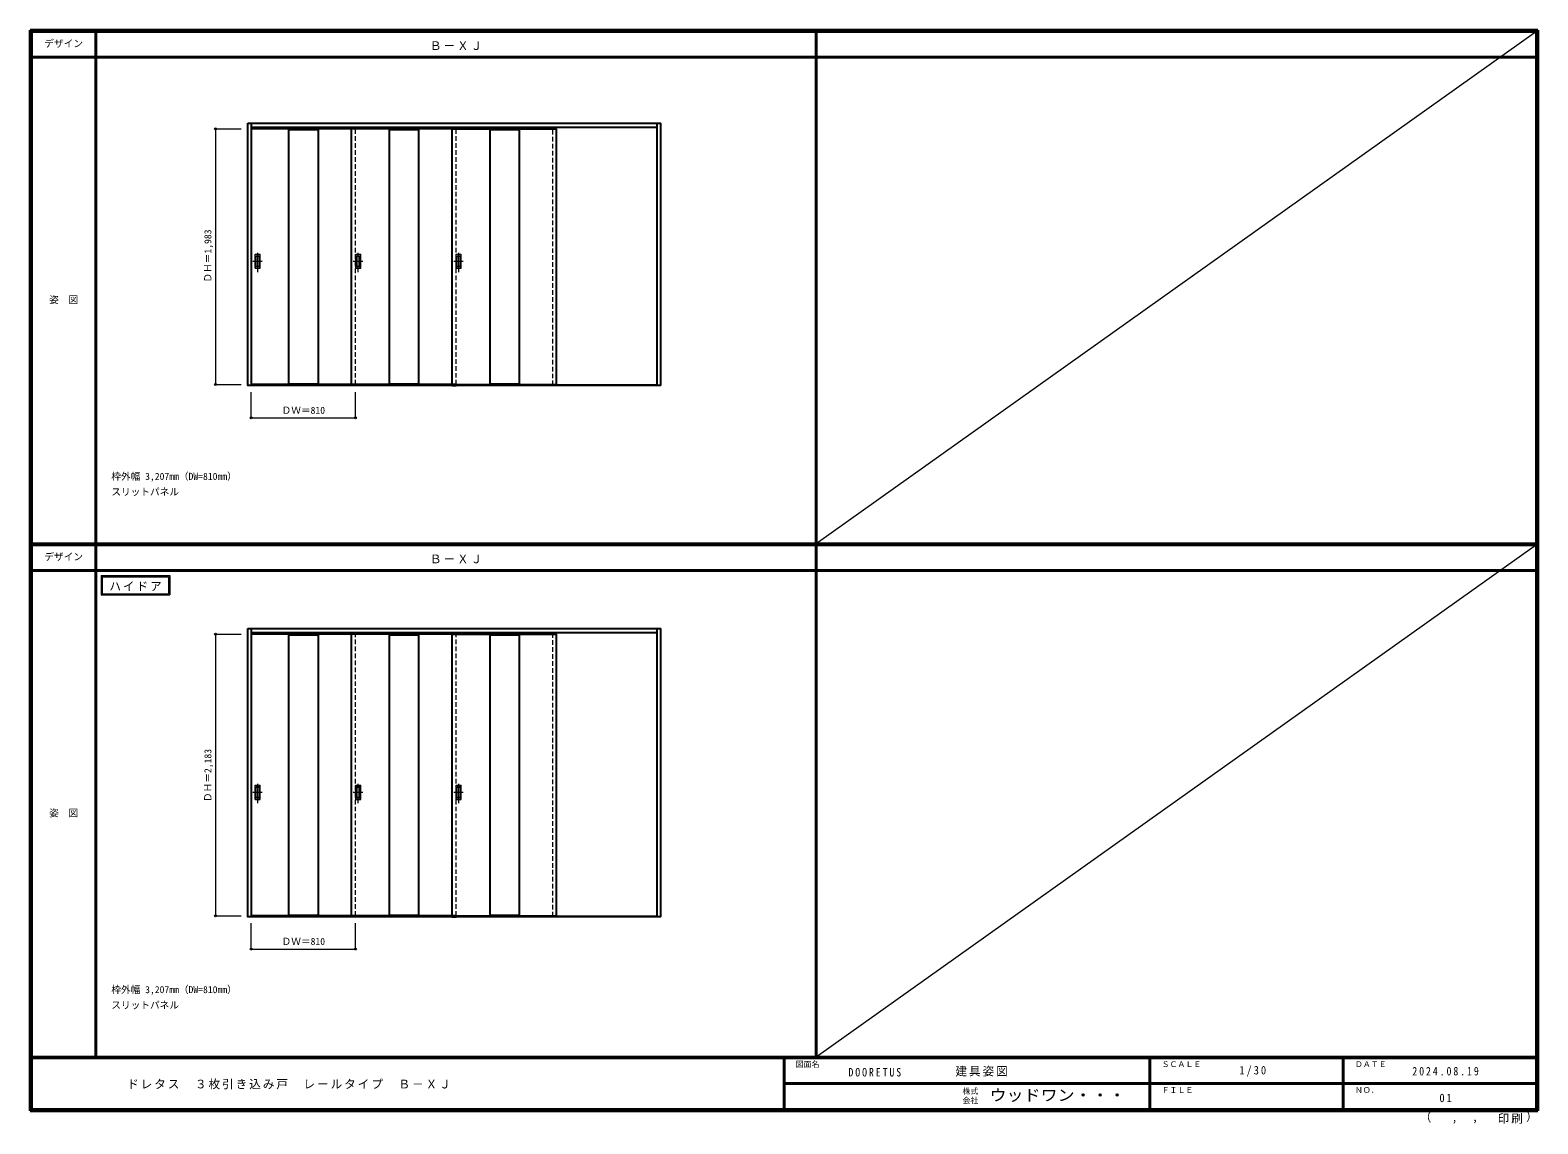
# Model space of a CAD drawing. Units: millimetres, scale not verified. Extents: x -6000 to 5700, y -4307 to 4175.
import ezdxf
from ezdxf.enums import TextEntityAlignment as Align

# ---------------------------------------------------------------- set-up
doc = ezdxf.new("R2010")
doc.units = ezdxf.units.MM
doc.header["$LTSCALE"] = 30
doc.header["$PDMODE"] = 32
doc.header["$PDSIZE"] = 15
doc.linetypes.add('CHAIN1', pattern=[8, 5, -1, 1, -1])
doc.linetypes.add('DASHED1', pattern=[1.8, 1.2, -0.6])
for name, color, linetype, lineweight in [('0-2_扉', 3, 'Continuous', 25), ('0-4_枠', 3, 'Continuous', 25), ('0-6_引手', 7, 'Continuous', 18), ('0-A_文字', 7, 'Continuous', 18), ('0-B_寸法', 4, 'Continuous', 9), ('F-1_枠', 6, 'Continuous', 40), ('F-A_文字', 7, 'Continuous', 18)]:
    doc.layers.add(name, color=color, linetype=linetype, lineweight=lineweight)
doc.styles.add('ＭＳ ゴシック', font='')
doc.styles.get('ＭＳ ゴシック').set_extended_font_data('MS Gothic')

msp = doc.modelspace()

# ---------------------------------------------------------------- linework, layer by layer
at = {"layer": '0-2_扉', "color": 4, "linetype": 'DASHED1', "lineweight": 9}
for p, q in [((-4285, 1426), (-4285, 3409)), ((-4282, 3409), (-4285, 3409)), ((-3475, 1426), (-3475, 3409)), ((-2695, 1426), (-2695, 3409)), ((-1945, 1421), (-1945, 3423)), ((-1915, 1421), (-1915, 3423)), ((-4282, 1426), (-4285, 1426)), ((-4285, -2693.25), (-4285, -510.25)), ((-4282, -510.25), (-4285, -510.25)), ((-3475, -2693.25), (-3475, -510.25)), ((-2695, -2693.25), (-2695, -510.25)), ((-1945, -2698.25), (-1945, -496.25)), ((-1915, -2698.25), (-1915, -496.25)), ((-4282, -2693.25), (-4285, -2693.25))]:
    msp.add_line(p, q, dxfattribs=at)
at = {"layer": '0-2_扉'}
for p, q in [((-3505, 3409), (-4282, 3409)), ((-3994, 3409), (-3994, 1426)), ((-3766, 3409), (-3766, 1426)), ((-3505, 1426), (-3505, 3409)), ((-2695, 3409), (-3505, 3409)), ((-3214, 3409), (-3214, 1426)), ((-2986, 3409), (-2986, 1426)), ((-2725, 1426), (-2725, 3409)), ((-2725, 3409), (-1915, 3409)), ((-2434, 3409), (-2434, 1426)), ((-2206, 3409), (-2206, 1426)), ((-1915, 1426), (-1915, 3409)), ((-3505, 1426), (-4282, 1426)), ((-2695, 1426), (-3505, 1426)), ((-2725, 1426), (-1915, 1426)), ((-2725, 1418), (-2695, 1418)), ((-3475, -510.25), (-4282, -510.25)), ((-3994, -510.25), (-3994, -2693.25)), ((-3766, -510.25), (-3766, -2693.25)), ((-3505, -2693.25), (-3505, -510.25)), ((-2695, -510.25), (-3505, -510.25)), ((-3214, -510.25), (-3214, -2693.25)), ((-2986, -510.25), (-2986, -2693.25)), ((-2725, -2693.25), (-2725, -510.25)), ((-2725, -510.25), (-1915, -510.25)), ((-2434, -510.25), (-2434, -2693.25)), ((-2206, -510.25), (-2206, -2693.25)), ((-1915, -2693.25), (-1915, -510.25)), ((-3475, -2693.25), (-4282, -2693.25)), ((-2695, -2693.25), (-3505, -2693.25)), ((-2725, -2693.25), (-1915, -2693.25))]:
    msp.add_line(p, q, dxfattribs=at)
at = {"layer": '0-2_扉', "color": 7, "lineweight": 18}
for p, q in [((-3994, 3401), (-3766, 3401)), ((-3214, 3401), (-2986, 3401)), ((-2434, 3401), (-2206, 3401)), ((-3994, 1434), (-3766, 1434)), ((-3214, 1434), (-2986, 1434)), ((-2434, 1434), (-2206, 1434)), ((-3994, -518.25), (-3766, -518.25)), ((-3214, -518.25), (-2986, -518.25)), ((-2434, -518.25), (-2206, -518.25)), ((-3994, -2685.25), (-3766, -2685.25)), ((-3214, -2685.25), (-2986, -2685.25)), ((-2434, -2685.25), (-2206, -2685.25))]:
    msp.add_line(p, q, dxfattribs=at)
at = {"layer": '0-4_枠'}
for p, q in [((-4312, 3453), (-1105, 3453)), ((-4282, 1418), (-4282, 3453)), ((-4282, 3423), (-1135, 3423)), ((-1135, 1418), (-1135, 3453)), ((-1105, 1418), (-1105, 3453)), ((-1135, 1421), (-4282, 1421)), ((-1135, 1418), (-4282, 1418)), ((-1105, 1418), (-1135, 1418)), ((-4312, -466.25), (-1105, -466.25)), ((-4282, -2701.25), (-4282, -466.25)), ((-1135, -2701.25), (-1135, -466.25)), ((-1105, -2701.25), (-1105, -466.25)), ((-4282, -496.25), (-1135, -496.25)), ((-1135, -2698.25), (-4282, -2698.25)), ((-1135, -2701.25), (-4282, -2701.25)), ((-2725, -2701.25), (-2695, -2701.25)), ((-1105, -2701.25), (-1135, -2701.25))]:
    msp.add_line(p, q, dxfattribs=at)
for points in [[(-4282, 1418), (-4312, 1418), (-4312, 3453)], [(-4282, -2701.25), (-4312, -2701.25), (-4312, -466.25)]]:
    msp.add_lwpolyline(points, dxfattribs=at)
at = {"layer": '0-6_引手', "linetype": 'CHAIN1'}
for p, q in [((-4234, 2298.27), (-4234, 2469.12)), ((-3454, 2298.27), (-3454, 2469.12)), ((-2674, 2298.27), (-2674, 2469.12)), ((-4272.07, 2383.5), (-4199.56, 2383.5)), ((-3492.07, 2383.5), (-3419.56, 2383.5)), ((-2712.07, 2383.5), (-2639.56, 2383.5)), ((-4272.07, -1735.75), (-4199.56, -1735.75)), ((-4234, -1820.98), (-4234, -1650.13)), ((-3492.07, -1735.75), (-3419.56, -1735.75)), ((-3454, -1820.98), (-3454, -1650.13)), ((-2712.07, -1735.75), (-2639.56, -1735.75)), ((-2674, -1820.98), (-2674, -1650.13))]:
    msp.add_line(p, q, dxfattribs=at)
at = {"layer": '0-6_引手'}
for p, q in [((-4253, 2438.5), (-4215, 2438.5)), ((-4253, 2328.5), (-4253, 2438.5)), ((-4246.5, 2422.5), (-4221.5, 2422.5)), ((-4246.5, 2344.5), (-4246.5, 2422.5)), ((-4246.5, 2344.5), (-4221.5, 2344.5)), ((-4221.5, 2344.5), (-4221.5, 2422.5)), ((-4215, 2328.5), (-4215, 2438.5)), ((-3473, 2438.5), (-3435, 2438.5)), ((-3473, 2328.5), (-3473, 2438.5)), ((-3466.5, 2422.5), (-3441.5, 2422.5)), ((-3466.5, 2344.5), (-3466.5, 2422.5)), ((-3466.5, 2344.5), (-3441.5, 2344.5)), ((-3441.5, 2344.5), (-3441.5, 2422.5)), ((-3435, 2328.5), (-3435, 2438.5)), ((-2693, 2438.5), (-2655, 2438.5)), ((-2693, 2328.5), (-2693, 2438.5)), ((-2686.5, 2422.5), (-2661.5, 2422.5)), ((-2686.5, 2344.5), (-2686.5, 2422.5)), ((-2686.5, 2344.5), (-2661.5, 2344.5)), ((-2661.5, 2344.5), (-2661.5, 2422.5)), ((-2655, 2328.5), (-2655, 2438.5)), ((-4253, 2328.5), (-4215, 2328.5)), ((-3473, 2328.5), (-3435, 2328.5)), ((-2693, 2328.5), (-2655, 2328.5)), ((-4253, -1680.75), (-4215, -1680.75)), ((-4253, -1790.75), (-4253, -1680.75)), ((-4246.5, -1696.75), (-4221.5, -1696.75)), ((-4246.5, -1774.75), (-4246.5, -1696.75)), ((-4221.5, -1774.75), (-4221.5, -1696.75)), ((-4215, -1790.75), (-4215, -1680.75)), ((-3473, -1680.75), (-3435, -1680.75)), ((-3473, -1790.75), (-3473, -1680.75)), ((-3466.5, -1696.75), (-3441.5, -1696.75)), ((-3466.5, -1774.75), (-3466.5, -1696.75)), ((-3441.5, -1774.75), (-3441.5, -1696.75)), ((-3435, -1790.75), (-3435, -1680.75)), ((-2693, -1680.75), (-2655, -1680.75)), ((-2693, -1790.75), (-2693, -1680.75)), ((-2686.5, -1696.75), (-2661.5, -1696.75)), ((-2686.5, -1774.75), (-2686.5, -1696.75)), ((-2661.5, -1774.75), (-2661.5, -1696.75)), ((-2655, -1790.75), (-2655, -1680.75)), ((-4253, -1790.75), (-4215, -1790.75)), ((-4246.5, -1774.75), (-4221.5, -1774.75)), ((-3473, -1790.75), (-3435, -1790.75)), ((-3466.5, -1774.75), (-3441.5, -1774.75)), ((-2693, -1790.75), (-2655, -1790.75)), ((-2686.5, -1774.75), (-2661.5, -1774.75))]:
    msp.add_line(p, q, dxfattribs=at)
at = {"layer": '0-6_引手', "linetype": 'DASHED1'}
for p, q in [((-4218, 2332.5), (-4218, 2434.5)), ((-3438, 2332.5), (-3438, 2434.5)), ((-2658, 2332.5), (-2658, 2434.5)), ((-4250, 2332.5), (-4218, 2332.5)), ((-3470, 2332.5), (-3438, 2332.5)), ((-2690, 2332.5), (-2658, 2332.5)), ((-4218, -1786.75), (-4218, -1684.75)), ((-3438, -1786.75), (-3438, -1684.75)), ((-2658, -1786.75), (-2658, -1684.75)), ((-4250, -1786.75), (-4218, -1786.75)), ((-3470, -1786.75), (-3438, -1786.75)), ((-2690, -1786.75), (-2658, -1786.75))]:
    msp.add_line(p, q, dxfattribs=at)
for points in [[(-4250, 2332.5), (-4250, 2434.5), (-4218, 2434.5)], [(-3470, 2332.5), (-3470, 2434.5), (-3438, 2434.5)], [(-2690, 2332.5), (-2690, 2434.5), (-2658, 2434.5)], [(-4250, -1786.75), (-4250, -1684.75), (-4218, -1684.75)], [(-3470, -1786.75), (-3470, -1684.75), (-3438, -1684.75)], [(-2690, -1786.75), (-2690, -1684.75), (-2658, -1684.75)]]:
    msp.add_lwpolyline(points, dxfattribs=at)
at = {"layer": '0-A_文字'}
for p, q in [((-5450, -55.5), (-5450, -205.5)), ((-5440, -65.5), (-4925.67, -65.5)), ((-4925.67, -65.5), (-4925.67, -195.5)), ((-5450, -205.5), (-4915.67, -205.5))]:
    msp.add_line(p, q, dxfattribs=at)
for points in [[(-5450, -55.5), (-4915.67, -55.5), (-4915.67, -205.5)], [(-5440, -65.5), (-5440, -195.5), (-4925.67, -195.5)]]:
    msp.add_lwpolyline(points, dxfattribs=at)
at = {"layer": '0-B_寸法'}
for p, q in [((-4562, 3409), (-4362, 3409)), ((-4562, 3409), (-4562, 1426)), ((-4562, 1426), (-4362, 1426)), ((-4285, 1168), (-4285, 1368)), ((-3475, 1168), (-3475, 1368)), ((-4285, 1168), (-3475, 1168)), ((-4562, -510.25), (-4362, -510.25)), ((-4562, -510.25), (-4562, -2693.25)), ((-4562, -2693.25), (-4362, -2693.25)), ((-4285, -2951.25), (-4285, -2751.25)), ((-3475, -2951.25), (-3475, -2751.25)), ((-4285, -2951.25), (-3475, -2951.25))]:
    msp.add_line(p, q, dxfattribs=at)
at = {"layer": '0-B_寸法', "color": 7}
for p in [(-4562, 3409), (-4562, 1426), (-4285, 1168), (-3475, 1168), (-4562, -510.25), (-4562, -2693.25), (-4285, -2951.25), (-3475, -2951.25)]:
    msp.add_point(p, dxfattribs=at)
at = {"layer": 'F-1_枠'}
for p, q in [((-6000, 4175), (5700, 4175)), ((-6000, 4175), (-6000, -4205)), ((-6000, 4170), (5700, 4170)), ((-6000, 4165), (5700, 4165)), ((-5995, 4175), (-5995, -4205)), ((-5990, 4175), (-5990, -4205)), ((-5490, 4175), (-5490, -3790)), ((100, -3790), (100, 4175)), ((5690, 4175), (5690, -4205)), ((5695, 4175), (5695, -4205)), ((5700, 4175), (5700, -4205)), ((-6000, 3965), (5700, 3965)), ((-6000, 190.5), (5700, 190.5)), ((-6000, 187.5), (5700, 187.5)), ((-6000, 184.5), (5700, 184.5)), ((-6000, -15.5), (5700, -15.5)), ((5700, -3790), (-6000, -3790)), ((5700, -3795), (-6000, -3795)), ((-150, -3795), (-150, -4195)), ((2690, -3795), (2690, -4195)), ((4190, -3795), (4190, -4195)), ((-150, -3995), (5690, -3995.01)), ((5700, -4195), (-6000, -4195)), ((5700, -4200), (-6000, -4200)), ((5700, -4205), (-6000, -4205))]:
    msp.add_line(p, q, dxfattribs=at)
at = {"layer": 'F-A_文字'}
for p, q in [((5690, 4165), (100, 190.5)), ((5690, 184.5), (100, -3790))]:
    msp.add_line(p, q, dxfattribs=at)

# ---------------------------------------------------------------- texts
at = {"layer": '0-A_文字', "style": 'ＭＳ ゴシック'}
for s, p in [('枠外幅 3,207mm（DW=810mm）', (-5370, 670.5)), ('スリットパネル', (-5370, 550.5)), ('枠外幅 3,207mm（DW=810mm）', (-5370, -3310)), ('スリットパネル', (-5370, -3430))]:
    msp.add_text(s, height=54.99, dxfattribs=at).set_placement(p, align=Align.BOTTOM_LEFT)
at = {"layer": '0-A_文字', "char_height": 65.98, "attachment_point": 7, "style": 'ＭＳ ゴシック'}
for s, insert in [('\\T1.17;Ｂ－ＸＪ', (-2897.5, 4020)), ('\\T1.17;Ｂ－ＸＪ', (-2897.5, 39.5)), ('\\T1.17;ハイドア', (-5385.34, -175.5))]:
    msp.add_mtext(s, dxfattribs=dict(at, insert=insert))
at = {"layer": '0-B_寸法', "color": 7, "style": 'ＭＳ ゴシック'}
for s, p in [('ＤＨ＝1,983', (-4577, 2217.25)), ('ＤＨ＝2,183', (-4577, -1811.25))]:
    msp.add_text(s, height=54.99, rotation=90, dxfattribs=at).set_placement(p, align=Align.BOTTOM_LEFT)
for p in [(-4048.75, 1183), (-4048.75, -2936.25)]:
    msp.add_text('ＤＷ＝810', height=54.99, dxfattribs=at).set_placement(p, align=Align.BOTTOM_LEFT)
at = {"layer": 'F-A_文字', "style": 'ＭＳ ゴシック'}
for s, height, p in [('デザイン', 54.99, (-5890, 4027.5)), ('姿\u3000図', 54.99, (-5852.5, 2040.25)), ('デザイン', 54.99, (-5890, 47)), ('姿\u3000図', 54.99, (-5852.5, -1940.25)), ('図面名', 43.99, (-60, -3880)), ('ＳＣＡＬＥ', 43.99, (2780, -3880)), ('ＤＡＴＥ', 43.99, (4280, -3880)), ('株式', 43.99, (1235, -4089)), ('ＦＩＬＥ', 43.99, (2780, -4080)), ('ＮＯ．', 43.99, (4280, -4080)), ('会社', 43.99, (1235, -4161)), ('（', 65.98, (4784.03, -4308.31)), ('）', 65.98, (5608.4, -4304.13)), (',', 65.98, (5031.28, -4308.31)), (',', 65.98, (5190.2, -4305.53))]:
    msp.add_text(s, height=height, dxfattribs=at).set_placement(p, align=Align.BOTTOM_LEFT)
at = {"layer": 'F-A_文字', "style": 'ＭＳ ゴシック', "width": 1.1}
msp.add_text('ウッドワン・・・', height=87.98, dxfattribs=at).set_placement((1445, -4155), align=Align.BOTTOM_LEFT)
at = {"layer": 'F-A_文字', "char_height": 65.98, "attachment_point": 7, "style": 'ＭＳ ゴシック'}
for s, insert in [('\\T1.17;建具姿図', (1180.42, -3940)), ('\\T1.38;\\W0.9;1/30', (3383.75, -3940)), ('\\T1.17;ドレタス\u3000３枚引き込み戸\u3000レールタイプ\u3000Ｂ－ＸＪ', (-5247.55, -4040)), ('\\T1.39;\\W0.85;DOORETUS', (350, -3940.79)), ('\\T1.39;\\W0.85;2024.08.19', (4726.25, -3932.5)), ('\\T1.36;\\W0.9;01', (4936.25, -4140)), ('\\T1.17;印刷', (5388.15, -4306.92))]:
    msp.add_mtext(s, dxfattribs=dict(at, insert=insert))

doc.saveas('drawing.dxf')
